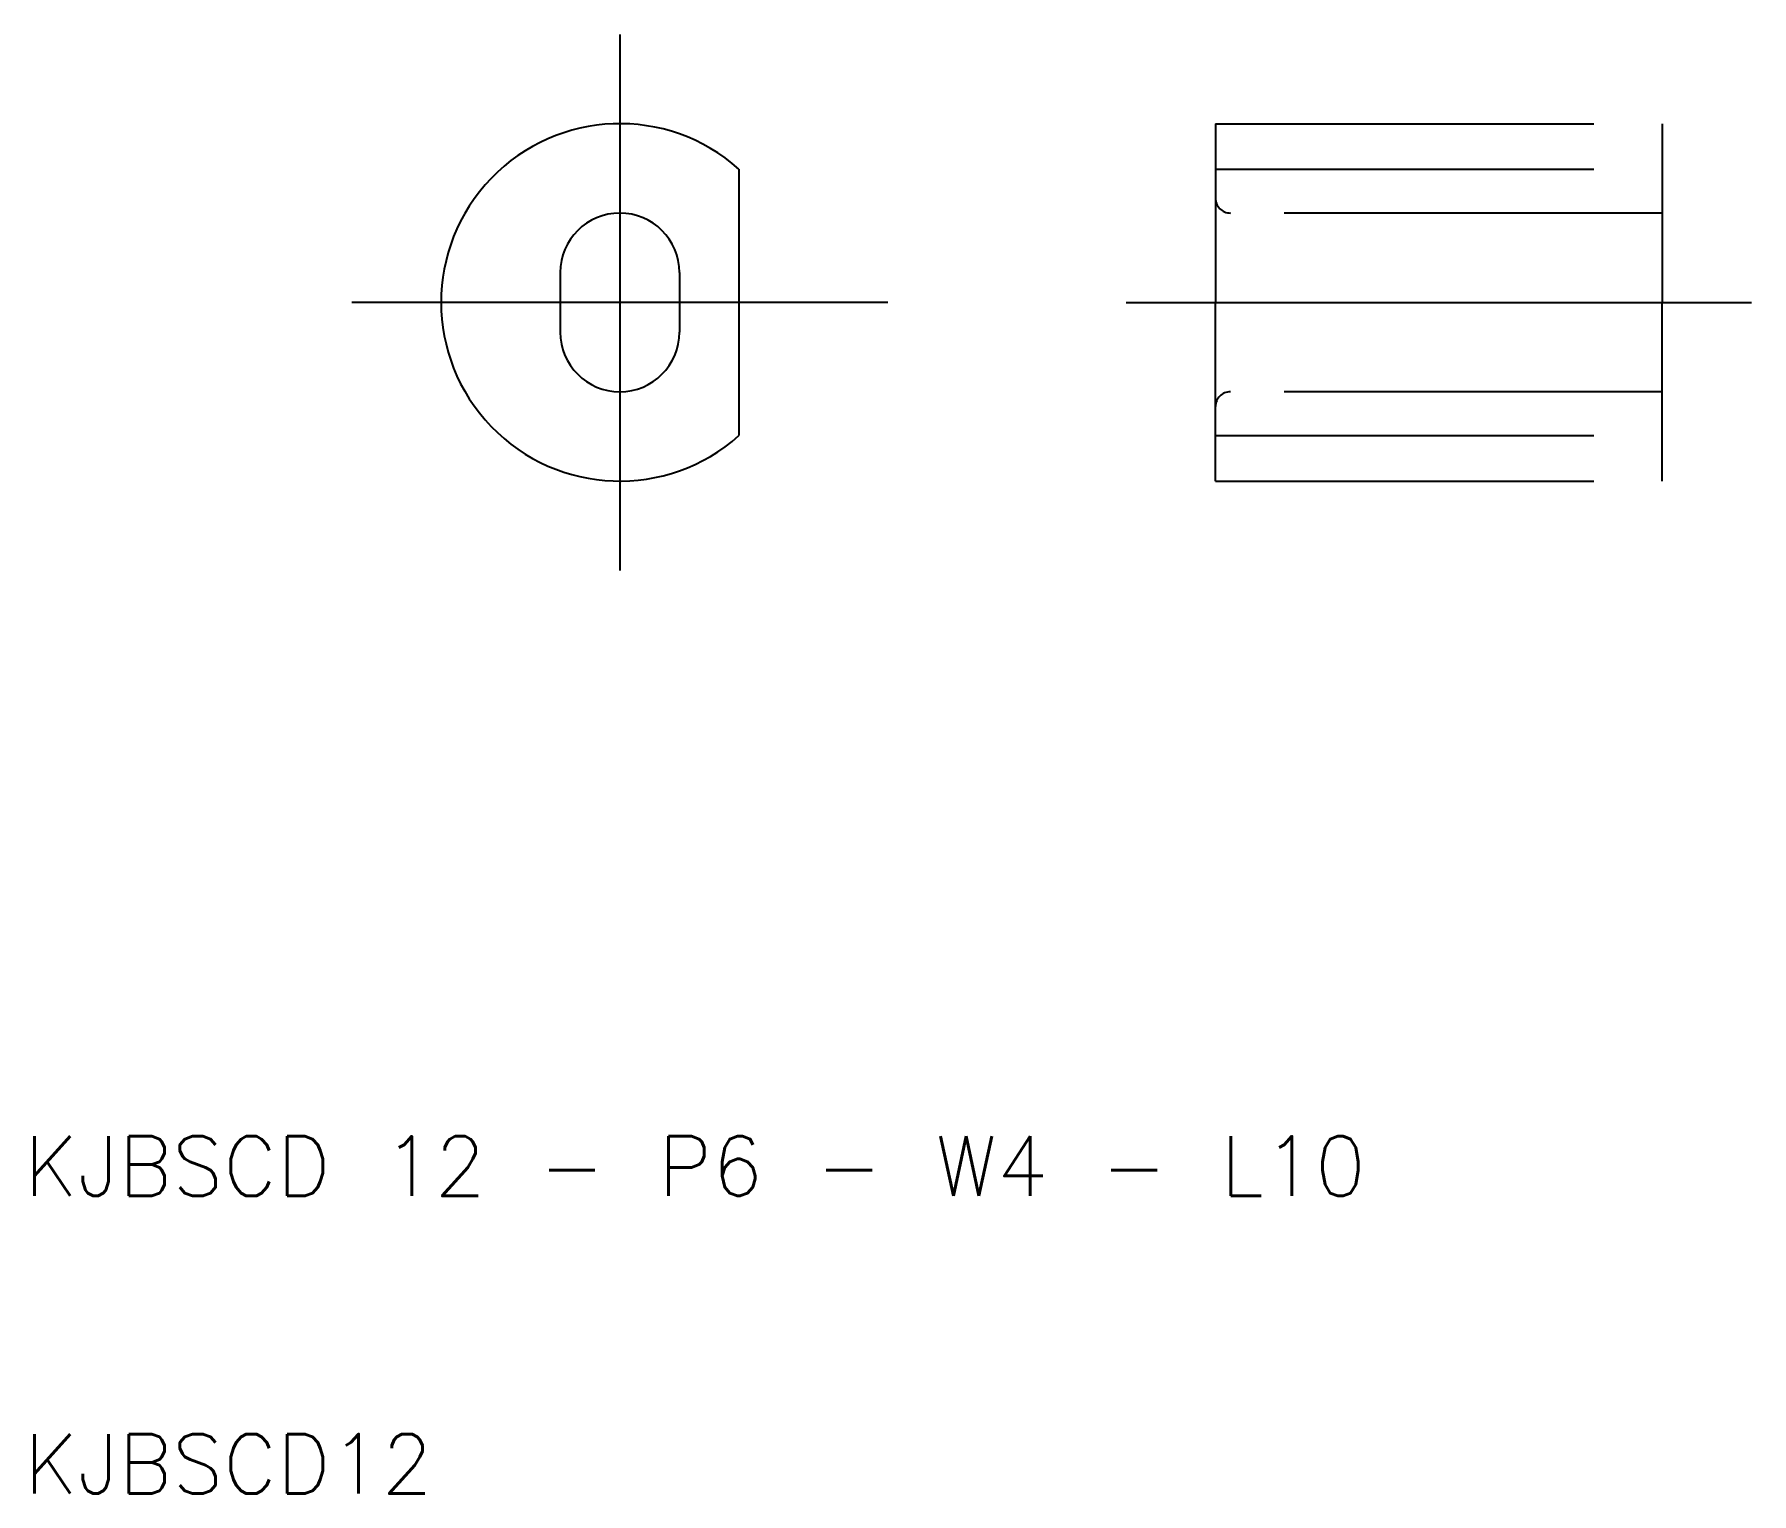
# Model space of a CAD drawing. Extents: x 10.3 to 68, y 10 to 59.
import ezdxf

# ---------------------------------------------------------------- set-up
doc = ezdxf.new("R2010")
doc.units = 0
doc.linetypes.add('CENTER', pattern=[50.8, 31.75, -6.35, 6.35, -6.35])
doc.linetypes.add('DASHED', pattern=[19.05, 12.7, -6.35])
doc.layers.get('0').update_dxf_attribs({"linetype": 'CONTINUOUS'})
doc.layers.add('CENTER', color=1, linetype='CENTER')
doc.styles.get("Standard").update_dxf_attribs({"font": 'txt.shx'})

msp = doc.modelspace()

# ---------------------------------------------------------------- linework, layer by layer
at = {"color": 7, "linetype": 'DASHED'}
for p, q in [((50, 56), (65, 56)), ((50, 56), (50, 50)), ((65, 56), (65, 50)), ((50, 54.472), (65, 54.472)), ((50, 44), (50, 50)), ((65, 44), (65, 50)), ((50, 45.528), (65, 45.528)), ((50, 44), (65, 44))]:
    msp.add_line(p, q, dxfattribs=at)
at = {"color": 7, "linetype": 'CONTINUOUS'}
for p, q in [((34, 54.472), (34, 45.528)), ((28, 51), (28, 49)), ((32, 51), (32, 49))]:
    msp.add_line(p, q, dxfattribs=at)
at = {"color": 3, "linetype": 'DASHED'}
for p, q in [((65, 53), (50.5, 53)), ((65, 47), (50.5, 47))]:
    msp.add_line(p, q, dxfattribs=at)
at = {"color": 7, "linetype": 'CONTINUOUS'}
for centre, radius, start, end in [((30, 50), 6, 48.18969, 311.81031), ((30, 51), 2, 0, 180), ((30, 49), 2, 180, 0)]:
    msp.add_arc(centre, radius, start, end, dxfattribs=at)
at = {"color": 3, "linetype": 'DASHED'}
for centre, start, end in [((50.5, 53.5), 180, 270), ((50.5, 46.5), 90, 180)]:
    msp.add_arc(centre, 0.5, start, end, dxfattribs=at)
at = {"layer": 'CENTER'}
for p, q in [((30, 59), (30, 41)), ((39, 50), (21, 50)), ((47, 50), (68, 50))]:
    msp.add_line(p, q, dxfattribs=at)

# ---------------------------------------------------------------- texts
at = {"color": 7, "linetype": 'CONTINUOUS'}
for s, p in [('KJBSCD 12 - P6 - W4 - L10', (10, 20)), ('KJBSCD12', (10, 10))]:
    msp.add_text(s, height=2, dxfattribs=at).set_placement(p)

doc.saveas('drawing.dxf')
